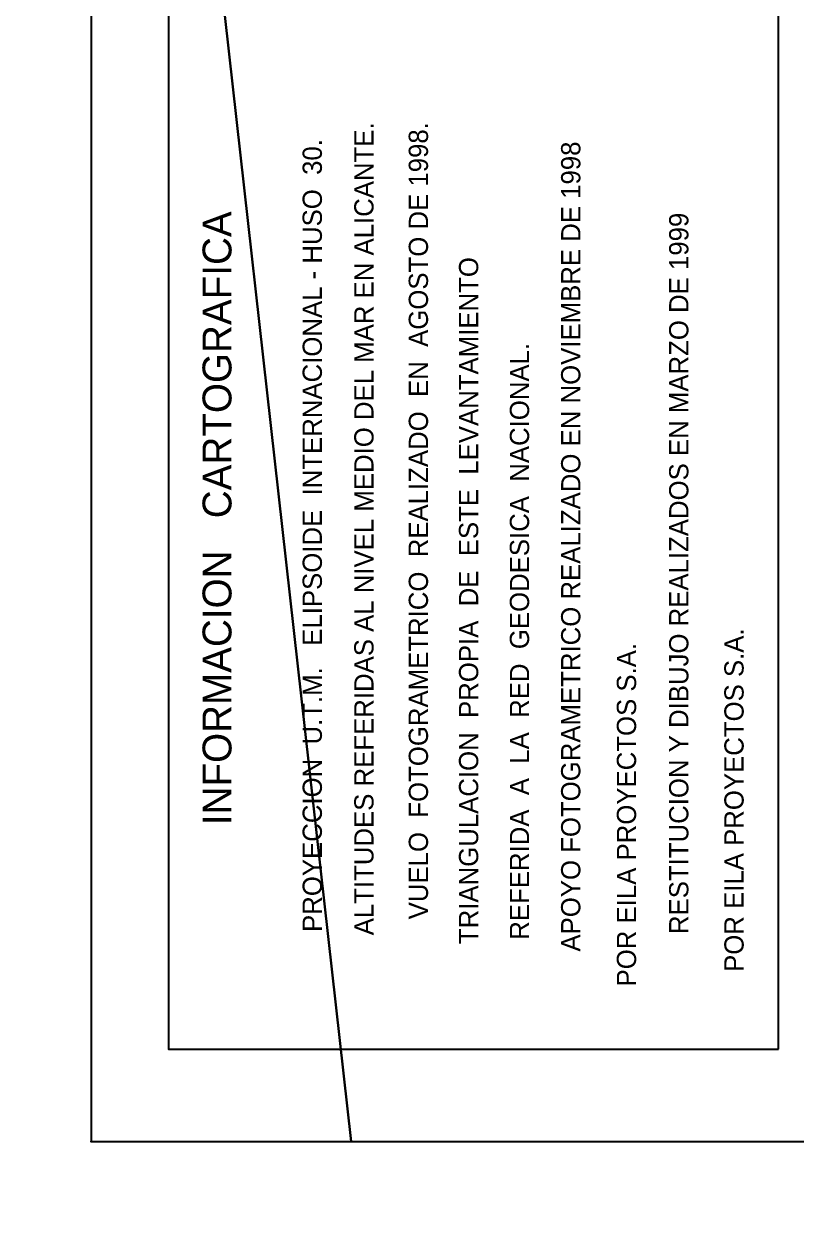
# Model space of a CAD drawing. Extents: x 729854 to 730444, y 4373781 to 4374808.
# Drawn here: x 730147 to 730207.2, y 4374615.3 to 4374708 of the extents above; entities that cross this region are included whole.
import ezdxf
from ezdxf.enums import TextEntityAlignment as Align

# ---------------------------------------------------------------- set-up
doc = ezdxf.new("R2010")
doc.units = 0
doc.layers.get('0').update_dxf_attribs({"linetype": 'CONTINUOUS'})

msp = doc.modelspace()

# ---------------------------------------------------------------- linework, layer by layer
at = {"color": 0, "linetype": 'CONTINUOUS'}
msp.add_line((730154.41, 4374621), (730162.5, 4374621), dxfattribs=at)
msp.add_point((730152.26, 4374621), dxfattribs=at)

# ---------------------------------------------------------------- texts
for s, p in [('ALTITUDES REFERIDAS AL NIVEL MEDIO DEL MAR EN ALICANTE.', (730173.5, 4374668.72)), ('VUELO  FOTOGRAMETRICO  REALIZADO  EN  AGOSTO DE 1998.', (730177.74, 4374669.35)), (' PROYECCION  U.T.M.   ELIPSOIDE  INTERNACIONAL - HUSO  30.', (730169.48, 4374667.92)), (' APOYO FOTOGRAMETRICO REALIZADO EN NOVIEMBRE DE 1998', (730189.6, 4374667.06)), ('RESTITUCION Y DIBUJO REALIZADOS EN MARZO DE 1999', (730198.01, 4374665.25)), ('TRIANGULACION  PROPIA  DE  ESTE  LEVANTAMIENTO', (730181.65, 4374663.13)), ('REFERIDA  A  LA  RED  GEODESICA  NACIONAL.', (730185.61, 4374659.96)), ('POR EILA PROYECTOS S.A.', (730202.31, 4374647.59)), ('  POR EILA PROYECTOS S.A.', (730193.94, 4374645.9))]:
    msp.add_text(s, height=1.5, rotation=90, dxfattribs=at).set_placement(p, align=Align.MIDDLE)
msp.add_text('INFORMACION   CARTOGRAFICA', height=2.25, rotation=90, dxfattribs=at).set_placement((730163.19, 4374645.64))

# ---------------------------------------------------------------- meshes
mesh = msp.add_polyface(dxfattribs=at)
corners = [(730162.5, 4373781), (729854.5, 4374807.5), (730444, 4373781), (730444, 4374807.5), (729854.5, 4373781)]
mesh.append_faces([[corners[k] for k in face] for face in [(0, 1, 4), (1, 0, 2, 3)]], dxfattribs={"vtx0": -1, "color": 0})
mesh = msp.add_polyface(dxfattribs=at)
corners = [(730172.5, 4374621), (730152.26, 4374801.5), (730434, 4374801.5), (730152.26, 4374621), (730434, 4374621)]
mesh.append_faces([[corners[k] for k in face] for face in [(0, 1, 3), (1, 0, 4, 2)]], dxfattribs={"vtx0": -1, "color": 0})
mesh = msp.add_polyface(dxfattribs=at)
corners = [(730205.77, 4374628.19), (730205.77, 4374712.86), (730158.3, 4374712.86), (730158.3, 4374628.19)]
mesh.append_faces([[corners[k] for k in face] for face in [(0, 1, 2, 3)]], dxfattribs={"color": 0})

doc.saveas('drawing.dxf')
